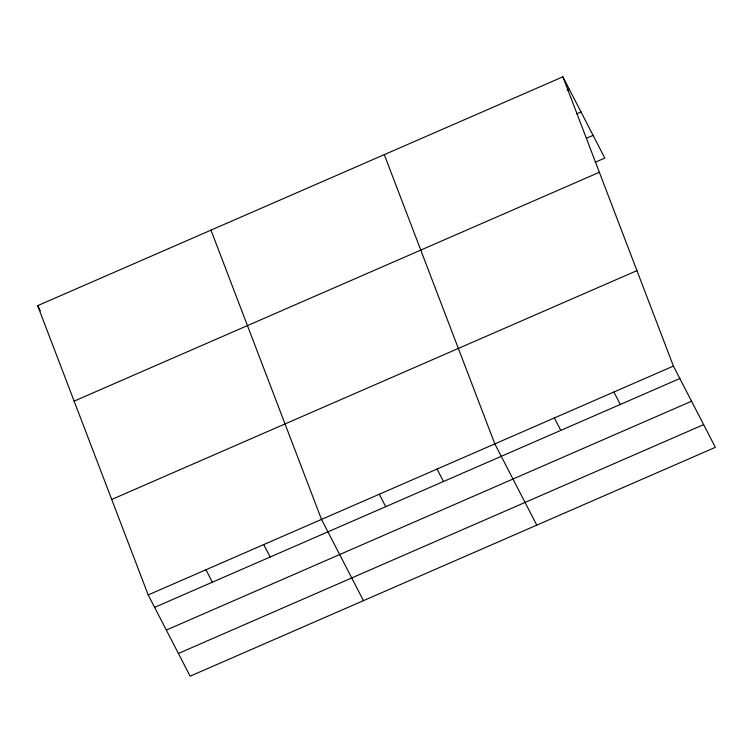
<?xml version="1.0" encoding="UTF-8"?>
<svg xmlns="http://www.w3.org/2000/svg" width="753" height="753" viewBox="0 0 753 753"><rect width="100%" height="100%" fill="white"/><g stroke="black" fill="none" stroke-linecap="round" stroke-linejoin="round"><path stroke-width="1.13" d="M562.877 76.825L673.417 366.08L715.35 447.338L190.123 676.175L148.19 594.926L37.65 305.662L562.877 76.825L604.81 158.074L595.246 162.243M567.169 90.191L569.296 89.268M576.76 113.825L581.015 111.971M586.709 138.147L593.091 135.371M74.133 401.123L599.35 172.286M111.708 499.465L636.934 270.628M148.19 594.926L673.417 366.08M154.61 607.36L679.837 378.524M166.328 630.073L691.555 401.227M178.405 653.463L703.631 424.626M613.893 392.021L620.312 404.455M554.359 417.953L560.787 430.396M536.776 525.142L494.834 443.894L384.294 154.629M437.06 469.063L443.479 481.496M379.286 494.232L385.705 506.675M363.454 600.659L321.512 519.41L210.972 230.145M263.738 544.579L270.158 557.013M205.964 569.748L212.384 582.191M37.65 305.662L40.323 310.848"/></g></svg>
